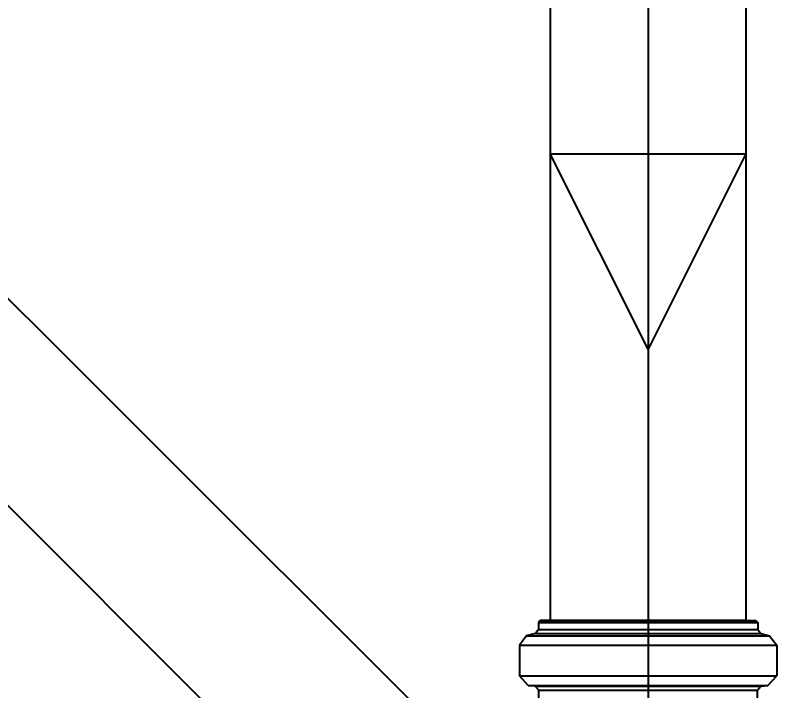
# Model space of a CAD drawing. Header units: millimetres. Extents: x -1292 to 2253, y 326 to 453.
# Drawn here: x 2092.7304 to 2092.9251, y 361.5578 to 361.7306 of the extents above; entities that cross this region are included whole.
import ezdxf
from ezdxf.enums import TextEntityAlignment as Align

# ---------------------------------------------------------------- set-up
doc = ezdxf.new("R2010")
doc.units = ezdxf.units.MM
doc.header["$LTSCALE"] = 0.5
doc.linetypes.add('HIDDENX2', pattern=[0.75, 0.5, -0.25])
for name, color, linetype in [('Eixo', 4, 'HIDDENX2'), ('Esgoto', 5, 'ByLayer'), ('TEXTO', 7, 'Continuous')]:
    doc.layers.add(name, color=color, linetype=linetype)

msp = doc.modelspace()

# ---------------------------------------------------------------- linework, layer by layer
at = {"layer": 'Eixo'}
for p, q in [((2092.89216, 361.7645), (2092.89216, 361.57579)), ((2092.609, 361.72464), (2092.80447, 361.52916)), ((2092.89216, 361.57579), (2092.89216, 361.44147))]:
    msp.add_line(p, q, dxfattribs=at)
at = {"layer": 'Esgoto', "color": 2}
for p, q in [((2092.86461, 361.57576), (2092.86412, 361.57526)), ((2092.86412, 361.57526), (2092.86412, 361.57341)), ((2092.86412, 361.57526), (2092.92021, 361.57526)), ((2092.86712, 361.57579), (2092.86461, 361.57576)), ((2092.86461, 361.57576), (2092.91972, 361.57576)), ((2092.86712, 361.57579), (2092.91721, 361.57579)), ((2092.91721, 361.57579), (2092.91972, 361.57576)), ((2092.91972, 361.57576), (2092.92021, 361.57526)), ((2092.92021, 361.57526), (2092.92021, 361.57341)), ((2092.86412, 361.57341), (2092.86337, 361.57244)), ((2092.86412, 361.57341), (2092.92021, 361.57341)), ((2092.92021, 361.57341), (2092.92095, 361.57244)), ((2092.86112, 361.57184), (2092.85926, 361.56943)), ((2092.86337, 361.57244), (2092.86112, 361.57184)), ((2092.86112, 361.57184), (2092.92321, 361.57184)), ((2092.86337, 361.57244), (2092.92095, 361.57244)), ((2092.92095, 361.57244), (2092.92321, 361.57184)), ((2092.92321, 361.57184), (2092.92506, 361.56942)), ((2092.85926, 361.56943), (2092.85926, 361.56159)), ((2092.85926, 361.56943), (2092.92506, 361.56942)), ((2092.92506, 361.56942), (2092.92506, 361.56159)), ((2092.86155, 361.5591), (2092.85926, 361.56159)), ((2092.85926, 361.56159), (2092.92506, 361.56159)), ((2092.92278, 361.5591), (2092.92506, 361.56159)), ((2092.8633, 361.55895), (2092.86155, 361.5591)), ((2092.86155, 361.5591), (2092.92278, 361.5591)), ((2092.86421, 361.55795), (2092.8633, 361.55895)), ((2092.8633, 361.55895), (2092.92102, 361.55895)), ((2092.86421, 361.52683), (2092.86421, 361.55795)), ((2092.86421, 361.55795), (2092.92011, 361.55795)), ((2092.92011, 361.55795), (2092.92102, 361.55895)), ((2092.92011, 361.52263), (2092.92011, 361.55795)), ((2092.92102, 361.55895), (2092.92278, 361.5591))]:
    msp.add_line(p, q, dxfattribs=at)
at = {"layer": 'Esgoto', "color": 3}
for points in [[(2092.86716, 361.7645, 0), (2092.86716, 361.57579, 0)], [(2092.91716, 361.7645, 0), (2092.91716, 361.57579, 0)], [(2092.63551, 361.75115, 0), (2092.83098, 361.55568, 0)], [(2092.89216, 361.69514, 0), (2092.89216, 361.69514, 0), (2092.91716, 361.69514, 0), (2092.89216, 361.64514, 0), (2092.86716, 361.69514, 0), (2092.89216, 361.69514, 0)]]:
    msp.add_polyline3d(points, dxfattribs=at)

# ---------------------------------------------------------------- texts
at = {"layer": 'TEXTO'}
msp.add_text('ØDN 75', height=0.1, rotation=315, dxfattribs=at).set_placement((2092.66253, 361.47936), align=Align.MIDDLE_CENTER)

doc.saveas('drawing.dxf')
